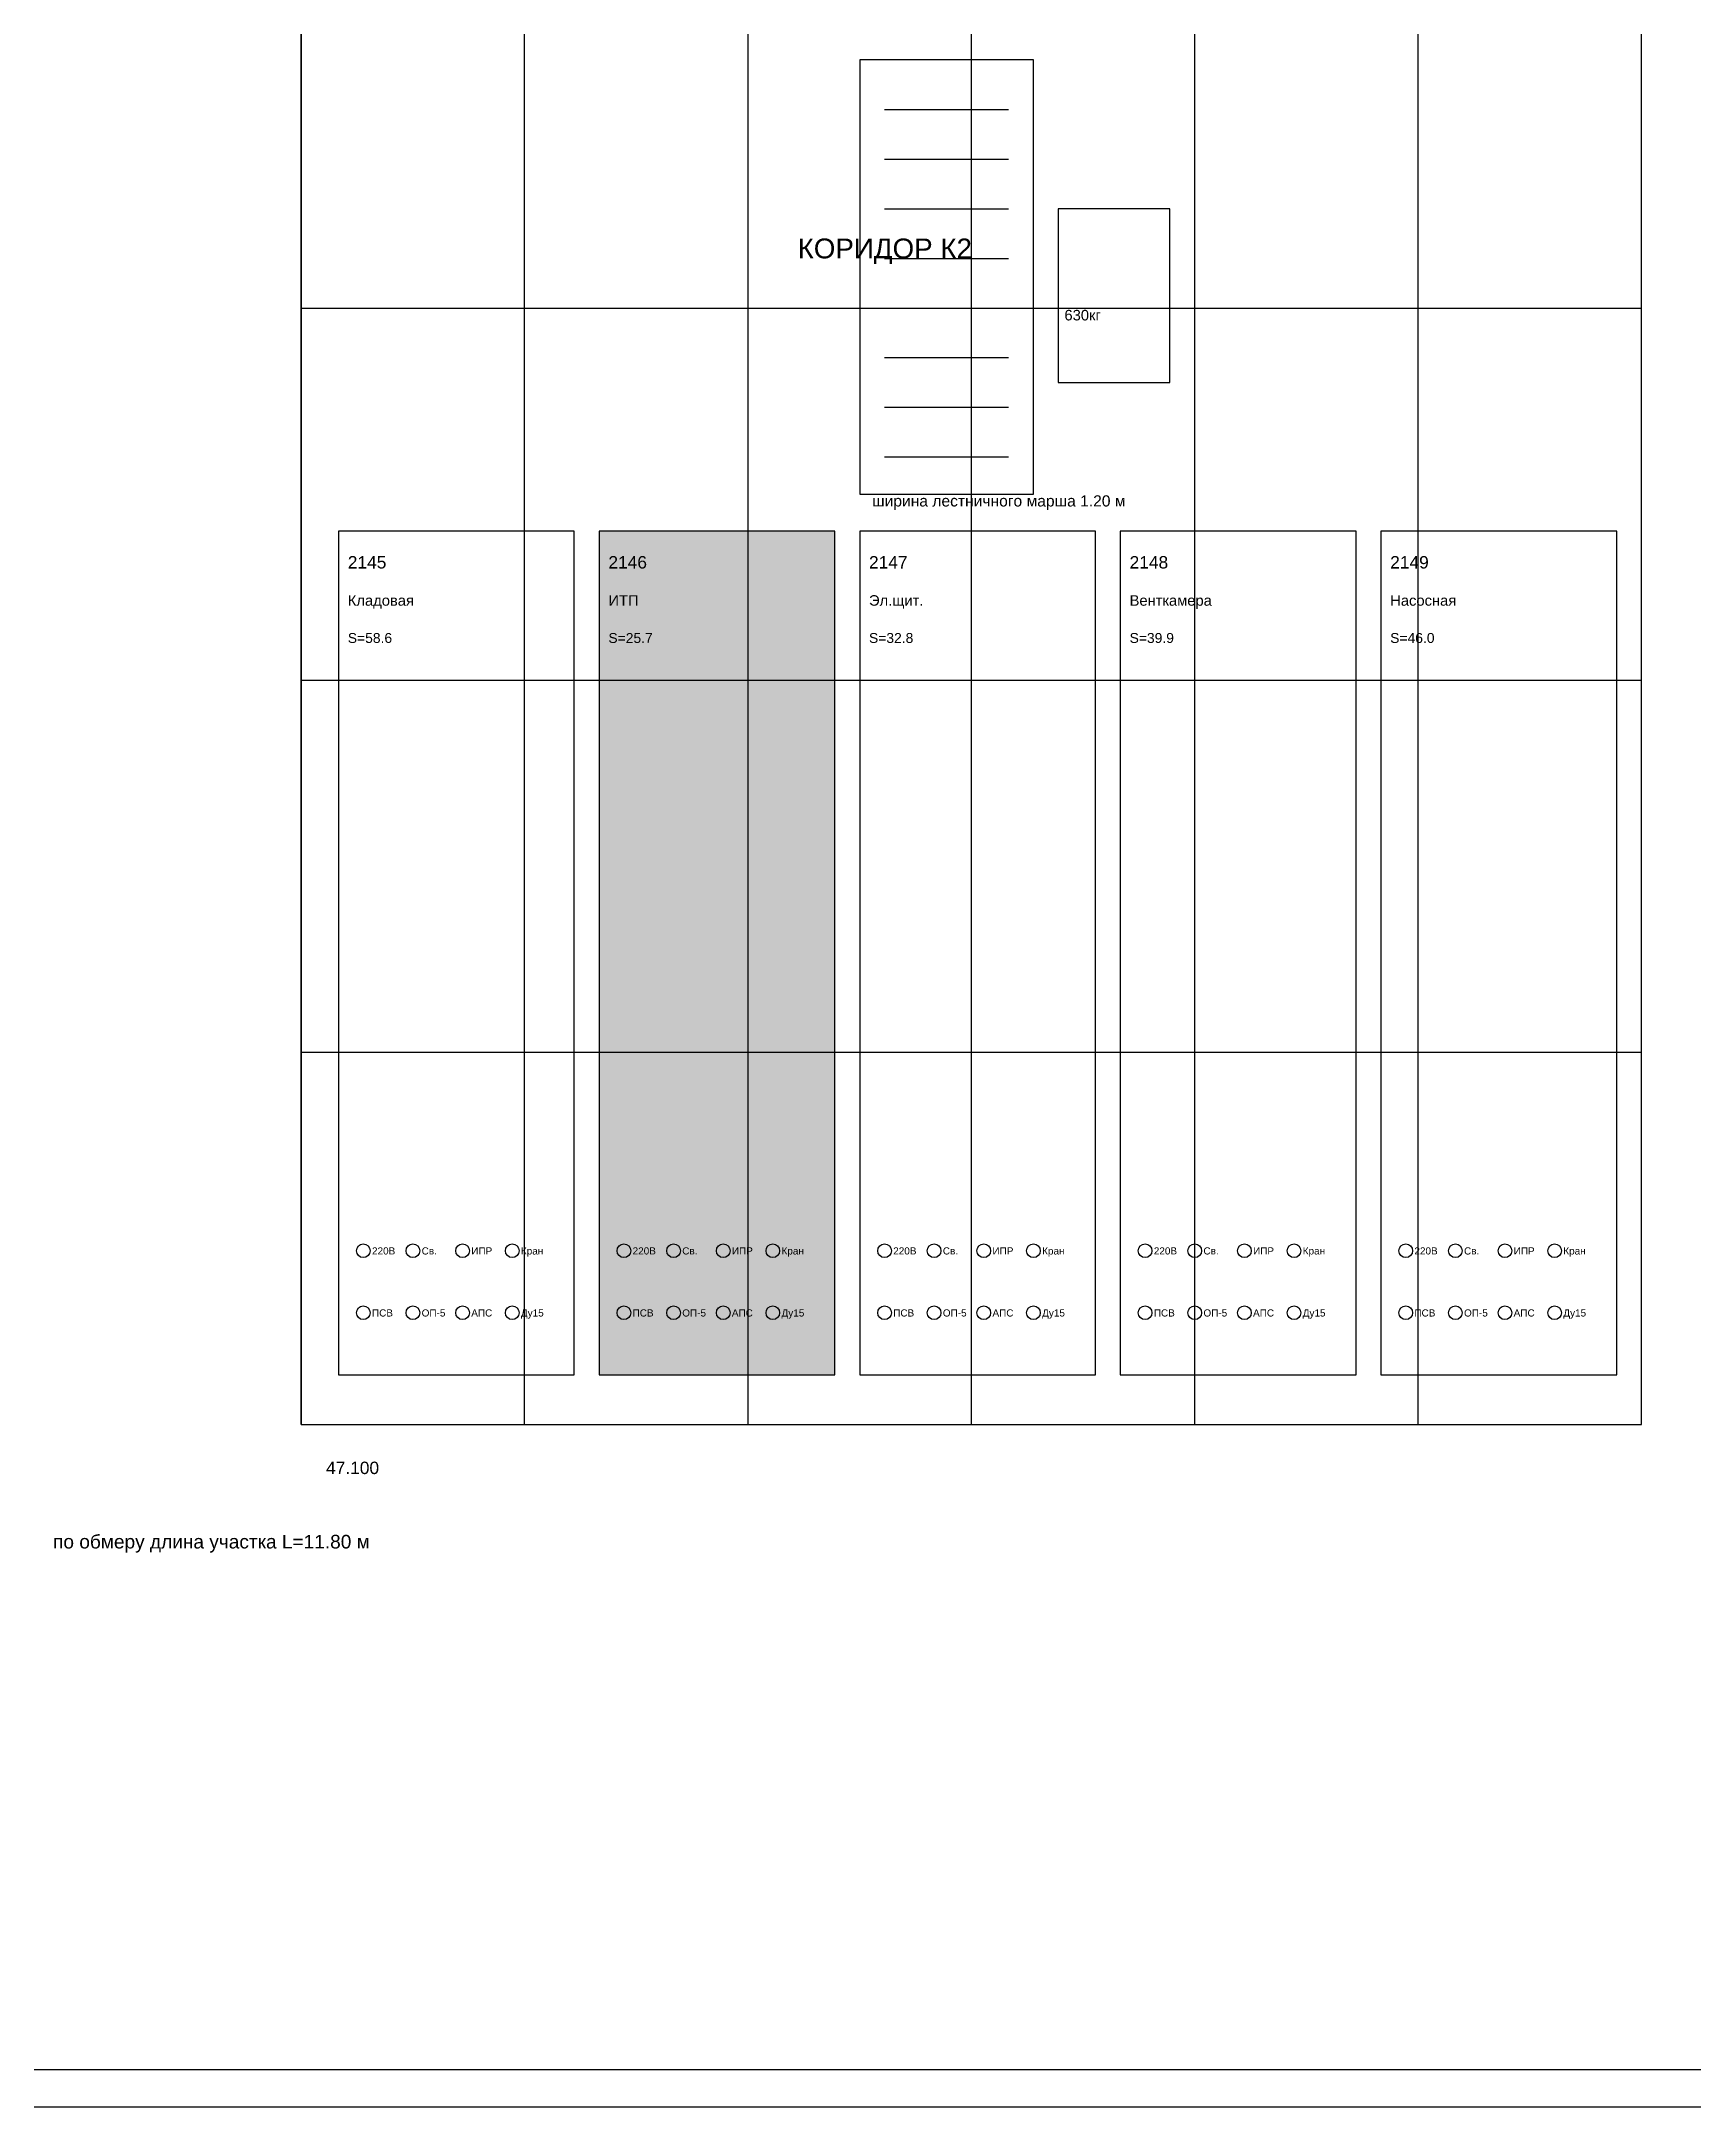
# Model space of a CAD drawing. Header units: millimetres. Extents: x 0 to 7008, y 0 to 594.
# Drawn here: x 2010.1 to 2276.4, y 0 to 333 of the extents above; entities that cross this region are included whole.
import ezdxf

# ---------------------------------------------------------------- set-up
doc = ezdxf.new("R2010")
doc.units = ezdxf.units.MM
for name, color, linetype in [('DIM', 3, 'Continuous'), ('GRAPH', 7, 'Continuous'), ('TABLE_FILL', 8, 'Continuous'), ('TEXT', 2, 'Continuous')]:
    doc.layers.add(name, color=color, linetype=linetype)
doc.styles.get("Standard").update_dxf_attribs({"font": 'arial.ttf'})

msp = doc.modelspace()

# ---------------------------------------------------------------- hatches: boundary and pattern name
at = {"layer": 'TABLE_FILL'}
msp.add_hatch(color=7, dxfattribs=at).paths.add_polyline_path([(2100, 118), (2138, 118), (2138, 254), (2100, 254)])

# ---------------------------------------------------------------- linework, layer by layer
at = {"layer": 'GRAPH'}
for p, q in [((2052, 110), (2052, 470)), ((2052, 470), (2052, 110)), ((2088, 110), (2088, 470)), ((2124, 110), (2124, 470)), ((2160, 110), (2160, 470)), ((2196, 110), (2196, 470)), ((2232, 110), (2232, 470)), ((2268, 110), (2268, 470)), ((2268, 110), (2268, 470)), ((2170, 330), (2142, 330)), ((2142, 330), (2142, 260)), ((2170, 260), (2170, 330)), ((2146, 322), (2166, 322)), ((2146, 314), (2166, 314)), ((2146, 306), (2166, 306)), ((2192, 306), (2174, 306)), ((2174, 306), (2174, 278)), ((2192, 278), (2192, 306)), ((2146, 298), (2166, 298)), ((2052, 290), (2268, 290)), ((2146, 290), (2166, 290)), ((2146, 282), (2166, 282)), ((2174, 278), (2192, 278)), ((2146, 274), (2166, 274)), ((2146, 266), (2166, 266)), ((2142, 260), (2170, 260)), ((2096, 254), (2058, 254)), ((2058, 254), (2058, 118)), ((2096, 118), (2096, 254)), ((2138, 254), (2100, 254)), ((2100, 254), (2100, 118)), ((2138, 118), (2138, 254)), ((2180, 254), (2142, 254)), ((2142, 254), (2142, 118)), ((2180, 118), (2180, 254)), ((2222, 254), (2184, 254)), ((2184, 254), (2184, 118)), ((2222, 118), (2222, 254)), ((2264, 254), (2226, 254)), ((2226, 254), (2226, 118)), ((2264, 118), (2264, 254)), ((2052, 230), (2268, 230)), ((2052, 170), (2268, 170)), ((2058, 118), (2096, 118)), ((2100, 118), (2138, 118)), ((2142, 118), (2180, 118)), ((2184, 118), (2222, 118)), ((2226, 118), (2264, 118)), ((2052, 110), (2268, 110)), ((2052, 110), (2268, 110)), ((1768, 6), (2597, 6))]:
    msp.add_line(p, q, dxfattribs=at)
msp.add_lwpolyline([(1762, 0), (2603, 0), (2603, 594), (1762, 594)], close=True, dxfattribs=at)
for centre in [(2062, 138), (2070, 138), (2078, 138), (2086, 138), (2104, 138), (2112, 138), (2120, 138), (2128, 138), (2146, 138), (2154, 138), (2162, 138), (2170, 138), (2188, 138), (2196, 138), (2204, 138), (2212, 138), (2230, 138), (2238, 138), (2246, 138), (2254, 138), (2062, 128), (2070, 128), (2078, 128), (2086, 128), (2104, 128), (2112, 128), (2120, 128), (2128, 128), (2146, 128), (2154, 128), (2162, 128), (2170, 128), (2188, 128), (2196, 128), (2204, 128), (2212, 128), (2230, 128), (2238, 128), (2246, 128), (2254, 128)]:
    msp.add_circle(centre, 1.1, dxfattribs=at)

# ---------------------------------------------------------------- texts
at = {"layer": 'DIM'}
for s, height, p in [('ширина лестничного марша 1.20 м', 1.8, (2144, 258)), ('47.100', 2, (2056, 102)), ('по обмеру длина участка L=11.80 м', 2.2, (2012, 90))]:
    msp.add_text(s, height=height, dxfattribs=at).set_placement(p)
at = {"layer": 'TEXT'}
for s, height, p in [('КОРИДОР К2', 3.2, (2132, 298)), ('630кг', 1.7, (2175, 288)), ('2145', 2, (2059.5, 248)), ('2146', 2, (2101.5, 248)), ('2147', 2, (2143.5, 248)), ('2148', 2, (2185.5, 248)), ('2149', 2, (2227.5, 248)), ('Кладовая', 1.7, (2059.5, 242)), ('ИТП', 1.7, (2101.5, 242)), ('Эл.щит.', 1.7, (2143.5, 242)), ('Венткамера', 1.7, (2185.5, 242)), ('Насосная', 1.7, (2227.5, 242)), ('S=58.6', 1.6, (2059.5, 236)), ('S=25.7', 1.6, (2101.5, 236)), ('S=32.8', 1.6, (2143.5, 236)), ('S=39.9', 1.6, (2185.5, 236)), ('S=46.0', 1.6, (2227.5, 236)), ('220В', 1.15, (2063.4, 137.4)), ('Св.', 1.15, (2071.4, 137.4)), ('ИПР', 1.15, (2079.4, 137.4)), ('Кран', 1.15, (2087.4, 137.4)), ('220В', 1.15, (2105.4, 137.4)), ('Св.', 1.15, (2113.4, 137.4)), ('ИПР', 1.15, (2121.4, 137.4)), ('Кран', 1.15, (2129.4, 137.4)), ('220В', 1.15, (2147.4, 137.4)), ('Св.', 1.15, (2155.4, 137.4)), ('ИПР', 1.15, (2163.4, 137.4)), ('Кран', 1.15, (2171.4, 137.4)), ('220В', 1.15, (2189.4, 137.4)), ('Св.', 1.15, (2197.4, 137.4)), ('ИПР', 1.15, (2205.4, 137.4)), ('Кран', 1.15, (2213.4, 137.4)), ('220В', 1.15, (2231.4, 137.4)), ('Св.', 1.15, (2239.4, 137.4)), ('ИПР', 1.15, (2247.4, 137.4)), ('Кран', 1.15, (2255.4, 137.4)), ('ПСВ', 1.15, (2063.4, 127.4)), ('ОП-5', 1.15, (2071.4, 127.4)), ('АПС', 1.15, (2079.4, 127.4)), ('Ду15', 1.15, (2087.4, 127.4)), ('ПСВ', 1.15, (2105.4, 127.4)), ('ОП-5', 1.15, (2113.4, 127.4)), ('АПС', 1.15, (2121.4, 127.4)), ('Ду15', 1.15, (2129.4, 127.4)), ('ПСВ', 1.15, (2147.4, 127.4)), ('ОП-5', 1.15, (2155.4, 127.4)), ('АПС', 1.15, (2163.4, 127.4)), ('Ду15', 1.15, (2171.4, 127.4)), ('ПСВ', 1.15, (2189.4, 127.4)), ('ОП-5', 1.15, (2197.4, 127.4)), ('АПС', 1.15, (2205.4, 127.4)), ('Ду15', 1.15, (2213.4, 127.4)), ('ПСВ', 1.15, (2231.4, 127.4)), ('ОП-5', 1.15, (2239.4, 127.4)), ('АПС', 1.15, (2247.4, 127.4)), ('Ду15', 1.15, (2255.4, 127.4))]:
    msp.add_text(s, height=height, dxfattribs=at).set_placement(p)

doc.saveas('drawing.dxf')
